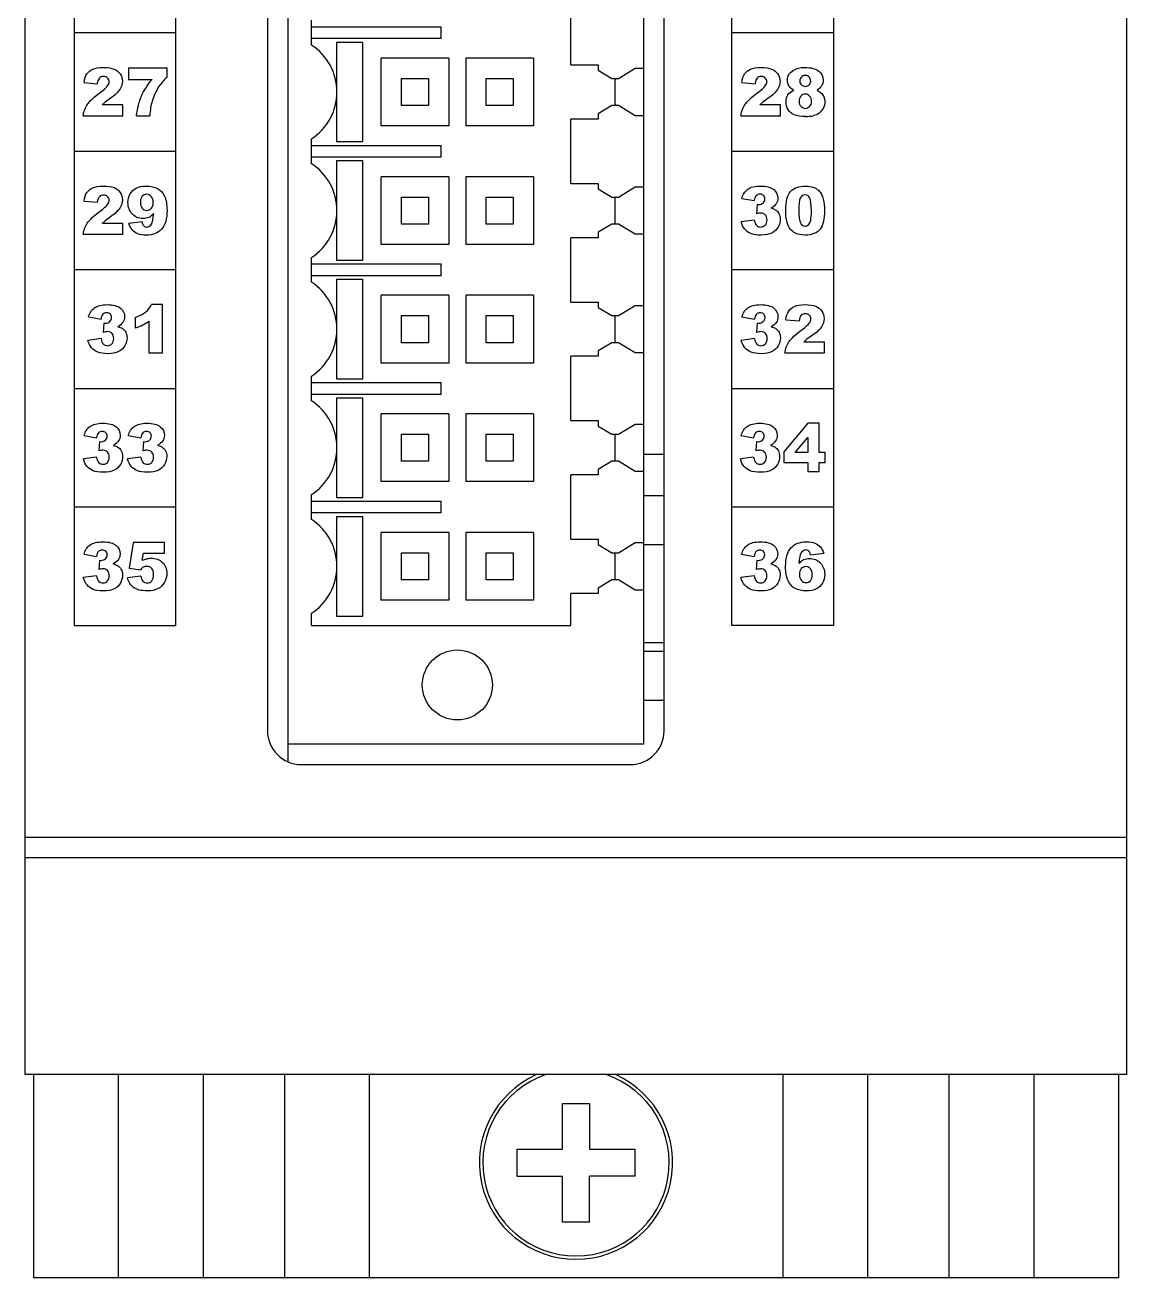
# Model space of a CAD drawing. Header units: millimetres. Extents: x 40 to 426, y -286 to 20.
# Drawn here: x 241.75 to 274.25, y -270 to -233.03 of the extents above; entities that cross this region are included whole.
import ezdxf

# ---------------------------------------------------------------- set-up
doc = ezdxf.new("R2010")
doc.units = ezdxf.units.MM
for name, color, linetype in [('1728620000_DXF_CONTINUOUS_LINE', 7, 'CONTINUOUS'), ('176260PIN_ASDXF_CONTINUOUS_LINE', 7, 'CONTINUOUS'), ('AIOJ784_4_00DXF_CONTINUOUS_LINE', 7, 'CONTINUOUS'), ('AOMJ712I_002DXF_CONTINUOUS_LINE', 7, 'CONTINUOUS'), ('IO_CH_PCB_DXF_CONTINUOUS_LINE', 7, 'CONTINUOUS'), ('MPUJ710_4_01DXF_CONTINUOUS_LINE', 7, 'CONTINUOUS')]:
    doc.layers.add(name, color=color, linetype=linetype)

# ---------------------------------------------------------------- blocks, each defined once
blk = doc.blocks.new('MOD_AOM712i')
at = {"layer": '1728620000_DXF_CONTINUOUS_LINE', "color": 7, "linetype": 'Continuous'}
for p, q in [((7.5, 85.75), (7.5, 15.75)), ((18, 15.75), (18, 85.75)), ((15.85, 35.8), (15.85, 37.7)), ((8.2, 36.383), (8.2, 37.117)), ((8.2, 36.925), (12.025, 36.925)), ((12.025, 36.575), (12.025, 36.925)), ((12.025, 36.575), (8.2, 36.575)), ((8.95, 36.475), (9.702, 36.475)), ((8.95, 35.004), (8.95, 36.475)), ((9.702, 36.475), (9.702, 33.525)), ((12.25, 36), (10.25, 36)), ((10.25, 34), (10.25, 36)), ((12.25, 36), (12.25, 34)), ((14.75, 36), (12.75, 36)), ((12.75, 36), (12.75, 34)), ((14.75, 36), (14.75, 34)), ((15.85, 35.8), (16.65, 35.8)), ((16.65, 35.8), (16.65, 35.642)), ((16.65, 35.642), (17.053, 35.4)), ((17.25, 35.4), (17.75, 35.7)), ((17.75, 35.7), (18, 35.7)), ((10.85, 35.4), (11.65, 35.4)), ((10.85, 34.6), (10.85, 35.4)), ((11.65, 35.4), (11.65, 34.6)), ((13.35, 35.4), (14.15, 35.4)), ((13.35, 34.6), (13.35, 35.4)), ((14.15, 35.4), (14.15, 34.6)), ((17.053, 35.4), (17.25, 35.4)), ((17.15, 35.4), (17.15, 34.6)), ((8.95, 33.525), (8.95, 34.996)), ((11.65, 34.6), (10.85, 34.6)), ((14.15, 34.6), (13.35, 34.6)), ((17.053, 34.6), (16.65, 34.358)), ((17.25, 34.6), (17.053, 34.6)), ((17.75, 34.3), (17.25, 34.6)), ((16.65, 34.2), (15.85, 34.2)), ((15.85, 32.3), (15.85, 34.2)), ((16.65, 34.358), (16.65, 34.2)), ((18, 34.3), (17.75, 34.3)), ((12.25, 34), (10.25, 34)), ((14.75, 34), (12.75, 34)), ((8.2, 32.883), (8.2, 33.617)), ((8.2, 33.425), (12.025, 33.425)), ((9.702, 33.525), (8.95, 33.525)), ((12.025, 33.075), (12.025, 33.425)), ((12.025, 33.075), (8.2, 33.075)), ((8.95, 32.975), (9.702, 32.975)), ((8.95, 31.504), (8.95, 32.975)), ((9.702, 32.975), (9.702, 30.025)), ((12.25, 32.5), (10.25, 32.5)), ((10.25, 30.5), (10.25, 32.5)), ((12.25, 32.5), (12.25, 30.5)), ((14.75, 32.5), (12.75, 32.5)), ((12.75, 32.5), (12.75, 30.5)), ((14.75, 32.5), (14.75, 30.5)), ((15.85, 32.3), (16.65, 32.3)), ((16.65, 32.3), (16.65, 32.142)), ((17.25, 31.9), (17.75, 32.2)), ((17.75, 32.2), (18, 32.2)), ((10.85, 31.9), (11.65, 31.9)), ((10.85, 31.1), (10.85, 31.9)), ((11.65, 31.9), (11.65, 31.1)), ((13.35, 31.9), (14.15, 31.9)), ((13.35, 31.1), (13.35, 31.9)), ((14.15, 31.9), (14.15, 31.1)), ((16.65, 32.142), (17.053, 31.9)), ((17.053, 31.9), (17.25, 31.9)), ((17.15, 31.9), (17.15, 31.1)), ((8.95, 30.025), (8.95, 31.496)), ((11.65, 31.1), (10.85, 31.1)), ((14.15, 31.1), (13.35, 31.1)), ((17.053, 31.1), (16.65, 30.858)), ((17.25, 31.1), (17.053, 31.1)), ((17.75, 30.8), (17.25, 31.1)), ((16.65, 30.7), (15.85, 30.7)), ((15.85, 28.8), (15.85, 30.7)), ((16.65, 30.858), (16.65, 30.7)), ((18, 30.8), (17.75, 30.8)), ((12.25, 30.5), (10.25, 30.5)), ((14.75, 30.5), (12.75, 30.5)), ((8.2, 29.383), (8.2, 30.117)), ((9.702, 30.025), (8.95, 30.025)), ((8.2, 29.925), (12.025, 29.925)), ((12.025, 29.575), (12.025, 29.925)), ((12.025, 29.575), (8.2, 29.575)), ((8.95, 29.475), (9.702, 29.475)), ((8.95, 28.004), (8.95, 29.475)), ((9.702, 29.475), (9.702, 26.525)), ((12.25, 29), (10.25, 29)), ((10.25, 27), (10.25, 29)), ((12.25, 29), (12.25, 27)), ((14.75, 29), (12.75, 29)), ((12.75, 29), (12.75, 27)), ((14.75, 29), (14.75, 27)), ((15.85, 28.8), (16.65, 28.8)), ((16.65, 28.8), (16.65, 28.642)), ((16.65, 28.642), (17.053, 28.4)), ((17.25, 28.4), (17.75, 28.7)), ((17.75, 28.7), (18, 28.7)), ((10.85, 28.4), (11.65, 28.4)), ((10.85, 27.6), (10.85, 28.4)), ((11.65, 28.4), (11.65, 27.6)), ((13.35, 28.4), (14.15, 28.4)), ((13.35, 27.6), (13.35, 28.4)), ((14.15, 28.4), (14.15, 27.6)), ((17.053, 28.4), (17.25, 28.4)), ((17.15, 28.4), (17.15, 27.6)), ((8.95, 26.525), (8.95, 27.996)), ((11.65, 27.6), (10.85, 27.6)), ((14.15, 27.6), (13.35, 27.6)), ((17.053, 27.6), (16.65, 27.358)), ((17.25, 27.6), (17.053, 27.6)), ((17.75, 27.3), (17.25, 27.6)), ((12.25, 27), (10.25, 27)), ((14.75, 27), (12.75, 27)), ((16.65, 27.2), (15.85, 27.2)), ((15.85, 25.3), (15.85, 27.2)), ((16.65, 27.358), (16.65, 27.2)), ((18, 27.3), (17.75, 27.3)), ((8.2, 25.883), (8.2, 26.617)), ((8.2, 26.425), (12.025, 26.425)), ((9.702, 26.525), (8.95, 26.525)), ((12.025, 26.075), (12.025, 26.425)), ((12.025, 26.075), (8.2, 26.075)), ((8.95, 25.975), (9.702, 25.975)), ((8.95, 24.504), (8.95, 25.975)), ((9.702, 25.975), (9.702, 23.025)), ((12.25, 25.5), (10.25, 25.5)), ((10.25, 23.5), (10.25, 25.5)), ((12.25, 25.5), (12.25, 23.5)), ((14.75, 25.5), (12.75, 25.5)), ((12.75, 25.5), (12.75, 23.5)), ((14.75, 25.5), (14.75, 23.5)), ((15.85, 25.3), (16.65, 25.3)), ((16.65, 25.3), (16.65, 25.142)), ((17.25, 24.9), (17.75, 25.2)), ((17.75, 25.2), (18, 25.2)), ((10.85, 24.9), (11.65, 24.9)), ((10.85, 24.1), (10.85, 24.9)), ((11.65, 24.9), (11.65, 24.1)), ((13.35, 24.9), (14.15, 24.9)), ((13.35, 24.1), (13.35, 24.9)), ((14.15, 24.9), (14.15, 24.1)), ((16.65, 25.142), (17.053, 24.9)), ((17.053, 24.9), (17.25, 24.9)), ((17.15, 24.9), (17.15, 24.1)), ((8.95, 23.025), (8.95, 24.496)), ((11.65, 24.1), (10.85, 24.1)), ((14.15, 24.1), (13.35, 24.1)), ((17.053, 24.1), (16.65, 23.858)), ((17.25, 24.1), (17.053, 24.1)), ((17.75, 23.8), (17.25, 24.1)), ((16.65, 23.7), (15.85, 23.7)), ((15.85, 21.8), (15.85, 23.7)), ((16.65, 23.858), (16.65, 23.7)), ((18, 23.8), (17.75, 23.8)), ((12.25, 23.5), (10.25, 23.5)), ((14.75, 23.5), (12.75, 23.5)), ((8.2, 22.383), (8.2, 23.117)), ((8.2, 22.925), (12.025, 22.925)), ((9.702, 23.025), (8.95, 23.025)), ((12.025, 22.575), (12.025, 22.925)), ((12.025, 22.575), (8.2, 22.575)), ((8.95, 22.475), (9.702, 22.475)), ((8.95, 21.004), (8.95, 22.475)), ((9.702, 22.475), (9.702, 19.525)), ((12.25, 22), (10.25, 22)), ((10.25, 20), (10.25, 22)), ((12.25, 22), (12.25, 20)), ((14.75, 22), (12.75, 22)), ((12.75, 22), (12.75, 20)), ((14.75, 22), (14.75, 20)), ((15.85, 21.8), (16.65, 21.8)), ((16.65, 21.8), (16.65, 21.642)), ((16.65, 21.642), (17.053, 21.4)), ((17.25, 21.4), (17.75, 21.7)), ((17.75, 21.7), (18, 21.7)), ((10.85, 21.4), (11.65, 21.4)), ((10.85, 20.6), (10.85, 21.4)), ((11.65, 21.4), (11.65, 20.6)), ((13.35, 21.4), (14.15, 21.4)), ((13.35, 20.6), (13.35, 21.4)), ((14.15, 21.4), (14.15, 20.6)), ((17.053, 21.4), (17.25, 21.4)), ((17.15, 21.4), (17.15, 20.6)), ((8.95, 19.525), (8.95, 20.996)), ((11.65, 20.6), (10.85, 20.6)), ((14.15, 20.6), (13.35, 20.6)), ((17.053, 20.6), (16.65, 20.358)), ((16.65, 20.358), (16.65, 20.2)), ((17.25, 20.6), (17.053, 20.6)), ((17.75, 20.3), (17.25, 20.6)), ((12.25, 20), (10.25, 20)), ((14.75, 20), (12.75, 20)), ((16.65, 20.2), (15.85, 20.2)), ((15.85, 19.25), (15.85, 20.2)), ((18, 20.3), (17.75, 20.3)), ((8.2, 19.25), (8.2, 19.617)), ((8.2, 19.25), (15.85, 19.25)), ((9.702, 19.525), (8.95, 19.525)), ((18, 15.75), (7.5, 15.75))]:
    blk.add_line(p, q, dxfattribs=at)
blk.add_circle((12.5, 17.5), 1.033, dxfattribs=at)
for centre in [(7.3, 35), (7.3, 31.5), (7.3, 28), (7.3, 24.5), (7.3, 21)]:
    blk.add_arc(centre, 1.65, 303.0557, 56.9443, dxfattribs=at)
at = {"layer": '176260PIN_ASDXF_CONTINUOUS_LINE', "color": 7, "linetype": 'Continuous'}
blk.add_line((18.6, 24.3), (18, 24.3), dxfattribs=at)
blk.add_line((18.6, 24.3), (18, 24.3), dxfattribs=at)
at = {"layer": 'AIOJ784_4_00DXF_CONTINUOUS_LINE', "color": 7, "linetype": 'Continuous'}
for p, q in [((18, 23.087), (18.6, 23.087)), ((18, 21.643), (18.6, 21.643)), ((18, 18.757), (18.6, 18.757)), ((18.6, 18.487), (18, 18.487)), ((18.6, 17.043), (18, 17.043)), ((0, 6), (0, 0)), ((2.5, 6), (2.5, 0)), ((5, 6), (5, 0)), ((7.4, 6), (7.4, 0)), ((9.9, 6), (9.9, 0)), ((22.1, 6), (22.1, 0)), ((24.6, 6), (24.6, 0)), ((27, 6), (27, 0)), ((29.5, 6), (29.5, 0)), ((32, 6), (32, 0)), ((32, 0), (0, 0))]:
    blk.add_line(p, q, dxfattribs=at)
blk.add_arc((16, 3.4), 2.85, 114.1365, 65.8635, dxfattribs=at)
at = {"layer": 'AOMJ712I_002DXF_CONTINUOUS_LINE', "color": 7, "linetype": 'Continuous'}
for p, q in [((-0.25, 6), (-0.25, 91.9)), ((32.25, 6), (32.25, 91.9)), ((6.9, 85.35), (6.9, 16.15)), ((18.6, 16.15), (18.6, 85.35)), ((7.9, 15.15), (17.6, 15.15)), ((32.25, 13), (-0.25, 13)), ((32.25, 12.4), (-0.25, 12.4)), ((32.25, 6), (-0.25, 6))]:
    blk.add_line(p, q, dxfattribs=at)
at = {"layer": 'AOMJ712I_002DXF_CONTINUOUS_LINE', "color": 4, "linetype": 'Continuous'}
for p, q in [((1.2, 82.25), (1.2, 19.25)), ((4.2, 19.25), (4.2, 82.25)), ((20.6, 19.25), (20.6, 82.25)), ((23.6, 82.25), (23.6, 19.25)), ((4.2, 36.75), (1.2, 36.75)), ((23.6, 36.75), (20.6, 36.75)), ((3.938, 35.7), (2.802, 35.7)), ((2.802, 35.7), (2.802, 35.371)), ((3.938, 35.437), (3.938, 35.7)), ((1.491, 35.277), (1.881, 35.245)), ((2.802, 35.371), (3.494, 35.371)), ((20.89, 35.277), (21.28, 35.245)), ((2.272, 34.816), (2.115, 34.702)), ((21.671, 34.816), (21.514, 34.702)), ((2.115, 34.702), (2.022, 34.617)), ((2.629, 34.617), (2.022, 34.617)), ((2.629, 34.3), (2.629, 34.617)), ((21.514, 34.702), (21.421, 34.617)), ((22.028, 34.617), (21.421, 34.617)), ((22.028, 34.3), (22.028, 34.617)), ((1.462, 34.3), (2.629, 34.3)), ((3.038, 34.3), (3.426, 34.3)), ((20.861, 34.3), (22.028, 34.3)), ((1.2, 33.25), (4.2, 33.25)), ((20.6, 33.25), (23.6, 33.25)), ((20.891, 31.861), (21.259, 31.795)), ((1.491, 31.777), (1.881, 31.745)), ((21.343, 31.682), (21.323, 31.405)), ((21.343, 31.682), (21.393, 31.678)), ((2.115, 31.202), (2.022, 31.117)), ((2.63, 31.117), (2.022, 31.117)), ((2.272, 31.316), (2.115, 31.202)), ((2.63, 30.8), (2.63, 31.117)), ((3.2, 31.163), (2.813, 31.114)), ((21.259, 31.221), (20.87, 31.17)), ((1.463, 30.8), (2.63, 30.8)), ((4.2, 29.75), (1.2, 29.75)), ((23.6, 29.75), (20.6, 29.75)), ((3.799, 28.724), (3.477, 28.724)), ((3.799, 27.3), (3.799, 28.724)), ((1.622, 28.361), (1.99, 28.295)), ((2.074, 28.182), (2.054, 27.905)), ((2.074, 28.182), (2.125, 28.178)), ((2.997, 28.349), (2.997, 28.03)), ((3.405, 28.233), (3.405, 27.3)), ((20.894, 28.361), (21.262, 28.295)), ((21.346, 28.182), (21.326, 27.905)), ((21.346, 28.182), (21.396, 28.178)), ((22.189, 28.277), (22.578, 28.245)), ((22.97, 27.816), (22.813, 27.702)), ((1.99, 27.721), (1.601, 27.67)), ((21.262, 27.721), (20.873, 27.67)), ((22.813, 27.702), (22.72, 27.617)), ((23.327, 27.617), (22.72, 27.617)), ((23.327, 27.3), (23.327, 27.617)), ((3.405, 27.3), (3.799, 27.3)), ((22.16, 27.3), (23.327, 27.3)), ((1.2, 26.25), (4.2, 26.25)), ((20.6, 26.25), (23.6, 26.25)), ((22.835, 25.224), (22.126, 24.382)), ((23.174, 25.224), (22.835, 25.224)), ((23.174, 24.363), (23.174, 25.224)), ((1.491, 24.861), (1.858, 24.795)), ((2.795, 24.861), (3.163, 24.795)), ((20.871, 24.861), (21.239, 24.795)), ((22.46, 24.363), (22.835, 24.804)), ((22.835, 24.804), (22.835, 24.363)), ((1.942, 24.682), (1.922, 24.405)), ((1.942, 24.682), (1.993, 24.678)), ((3.247, 24.682), (3.227, 24.405)), ((3.247, 24.682), (3.297, 24.678)), ((21.323, 24.682), (21.303, 24.405)), ((21.323, 24.682), (21.374, 24.678)), ((1.858, 24.221), (1.47, 24.17)), ((3.163, 24.221), (2.774, 24.17)), ((21.239, 24.221), (20.85, 24.17)), ((22.126, 24.382), (22.126, 24.062)), ((22.126, 24.062), (22.835, 24.062)), ((22.835, 24.363), (22.46, 24.363)), ((22.835, 24.062), (22.835, 23.8)), ((23.35, 24.363), (23.174, 24.363)), ((23.174, 24.062), (23.35, 24.062)), ((23.174, 23.8), (23.174, 24.062)), ((23.35, 24.062), (23.35, 24.363)), ((22.835, 23.8), (23.174, 23.8)), ((4.2, 22.75), (1.2, 22.75)), ((23.6, 22.75), (20.6, 22.75)), ((2.942, 21.7), (2.818, 20.947)), ((3.865, 21.7), (2.942, 21.7)), ((3.865, 21.39), (3.865, 21.7)), ((1.489, 21.361), (1.857, 21.295)), ((1.941, 21.182), (1.921, 20.905)), ((1.941, 21.182), (1.991, 21.178)), ((3.206, 21.18), (3.24, 21.39)), ((3.24, 21.39), (3.865, 21.39)), ((20.885, 21.361), (21.253, 21.295)), ((21.337, 21.182), (21.317, 20.905)), ((21.337, 21.182), (21.388, 21.178)), ((22.919, 21.337), (23.306, 21.385)), ((1.857, 20.721), (1.468, 20.67)), ((2.818, 20.947), (3.15, 20.9)), ((21.253, 20.721), (20.864, 20.67)), ((3.161, 20.706), (2.768, 20.663)), ((1.2, 19.25), (4.2, 19.25)), ((23.6, 19.25), (20.6, 19.25))]:
    blk.add_line(p, q, dxfattribs=at)
blk.add_arc((22.774, 35.347), 1.071, 270.0061, 282.0044, dxfattribs=at)
at = {"layer": 'AOMJ712I_002DXF_CONTINUOUS_LINE', "color": 7, "linetype": 'Continuous'}
for centre, start, end in [((7.9, 16.15), 180, 270), ((17.6, 16.15), 270, 0)]:
    blk.add_arc(centre, 1, start, end, dxfattribs=at)
at = {"layer": 'AOMJ712I_002DXF_CONTINUOUS_LINE', "color": 4, "linetype": 'Continuous'}
for points in [[(1.491, 35.277), (1.506, 35.386), (1.534, 35.472), (1.575, 35.533)], [(1.575, 35.533), (1.615, 35.594), (1.672, 35.642), (1.747, 35.674)], [(1.747, 35.674), (1.821, 35.707), (1.924, 35.724), (2.055, 35.724)], [(2.055, 35.724), (2.192, 35.724), (2.298, 35.708), (2.374, 35.677)], [(2.374, 35.677), (2.451, 35.646), (2.51, 35.598), (2.554, 35.533)], [(2.554, 35.533), (2.598, 35.468), (2.62, 35.396), (2.62, 35.316)], [(20.89, 35.277), (20.905, 35.386), (20.933, 35.472), (20.974, 35.533)], [(20.974, 35.533), (21.014, 35.594), (21.071, 35.642), (21.146, 35.674)], [(21.146, 35.674), (21.22, 35.707), (21.323, 35.724), (21.454, 35.724)], [(21.454, 35.724), (21.591, 35.724), (21.697, 35.708), (21.773, 35.677)], [(21.773, 35.677), (21.85, 35.646), (21.909, 35.598), (21.953, 35.533)], [(21.953, 35.533), (21.997, 35.468), (22.019, 35.396), (22.019, 35.316)], [(22.238, 35.35), (22.238, 35.467), (22.292, 35.563), (22.403, 35.638)], [(22.403, 35.638), (22.489, 35.695), (22.602, 35.724), (22.744, 35.724)], [(22.744, 35.724), (22.931, 35.724), (23.068, 35.688), (23.158, 35.617)], [(23.158, 35.617), (23.248, 35.545), (23.293, 35.456), (23.293, 35.348)], [(1.944, 35.41), (1.912, 35.379), (1.891, 35.324), (1.881, 35.245)], [(2.066, 35.457), (2.016, 35.457), (1.975, 35.441), (1.944, 35.41)], [(1.966, 34.985), (2.079, 35.069), (2.152, 35.134), (2.184, 35.178)], [(2.184, 35.412), (2.153, 35.442), (2.114, 35.457), (2.066, 35.457)], [(2.232, 35.303), (2.232, 35.345), (2.216, 35.381), (2.184, 35.412)], [(2.184, 35.178), (2.216, 35.222), (2.232, 35.263), (2.232, 35.303)], [(2.62, 35.316), (2.62, 35.23), (2.594, 35.149), (2.545, 35.071)], [(3.182, 34.875), (3.247, 35.03), (3.351, 35.195), (3.494, 35.371)], [(3.69, 35.148), (3.61, 35.022), (3.546, 34.882), (3.499, 34.727)], [(3.938, 35.437), (3.838, 35.348), (3.756, 35.251), (3.69, 35.148)], [(21.343, 35.41), (21.311, 35.379), (21.29, 35.324), (21.28, 35.245)], [(21.465, 35.457), (21.415, 35.457), (21.374, 35.441), (21.343, 35.41)], [(21.365, 34.985), (21.478, 35.069), (21.551, 35.134), (21.583, 35.178)], [(21.583, 35.412), (21.552, 35.442), (21.513, 35.457), (21.465, 35.457)], [(21.631, 35.303), (21.631, 35.345), (21.615, 35.381), (21.583, 35.412)], [(21.583, 35.178), (21.615, 35.222), (21.631, 35.263), (21.631, 35.303)], [(22.019, 35.316), (22.019, 35.23), (21.993, 35.149), (21.944, 35.071)], [(22.295, 35.161), (22.257, 35.216), (22.238, 35.279), (22.238, 35.35)], [(22.429, 35.053), (22.367, 35.085), (22.323, 35.121), (22.295, 35.161)], [(22.647, 35.442), (22.618, 35.413), (22.603, 35.374), (22.603, 35.328)], [(22.603, 35.328), (22.603, 35.279), (22.618, 35.24), (22.648, 35.21)], [(22.763, 35.487), (22.715, 35.487), (22.677, 35.472), (22.647, 35.442)], [(22.648, 35.21), (22.679, 35.18), (22.719, 35.166), (22.769, 35.166)], [(22.877, 35.441), (22.847, 35.472), (22.809, 35.487), (22.763, 35.487)], [(22.769, 35.166), (22.813, 35.166), (22.851, 35.18), (22.88, 35.21)], [(22.922, 35.324), (22.922, 35.371), (22.907, 35.411), (22.877, 35.441)], [(22.88, 35.21), (22.908, 35.239), (22.922, 35.277), (22.922, 35.324)], [(23.239, 35.171), (23.213, 35.13), (23.171, 35.091), (23.113, 35.053)], [(23.293, 35.348), (23.293, 35.285), (23.275, 35.225), (23.239, 35.171)], [(1.584, 34.625), (1.651, 34.726), (1.778, 34.846), (1.966, 34.985)], [(2.545, 35.071), (2.495, 34.993), (2.404, 34.908), (2.272, 34.816)], [(3.038, 34.3), (3.069, 34.528), (3.116, 34.72), (3.182, 34.875)], [(20.983, 34.625), (21.05, 34.726), (21.177, 34.846), (21.365, 34.985)], [(21.944, 35.071), (21.894, 34.993), (21.803, 34.908), (21.671, 34.816)], [(22.195, 34.712), (22.195, 34.794), (22.214, 34.862), (22.252, 34.92)], [(22.252, 34.92), (22.29, 34.977), (22.348, 35.021), (22.429, 35.053)], [(22.636, 34.88), (22.599, 34.841), (22.582, 34.79), (22.582, 34.725)], [(22.763, 34.937), (22.714, 34.937), (22.672, 34.918), (22.636, 34.88)], [(22.891, 34.878), (22.854, 34.917), (22.811, 34.937), (22.763, 34.937)], [(22.948, 34.726), (22.948, 34.787), (22.929, 34.838), (22.891, 34.878)], [(23.113, 35.053), (23.189, 35.016), (23.245, 34.968), (23.282, 34.908)], [(23.282, 34.908), (23.32, 34.848), (23.339, 34.782), (23.339, 34.71)], [(1.462, 34.3), (1.476, 34.415), (1.516, 34.523), (1.584, 34.625)], [(3.499, 34.727), (3.463, 34.607), (3.438, 34.464), (3.426, 34.3)], [(20.861, 34.3), (20.875, 34.415), (20.915, 34.523), (20.983, 34.625)], [(22.255, 34.483), (22.215, 34.551), (22.195, 34.628), (22.195, 34.712)], [(22.434, 34.329), (22.356, 34.363), (22.296, 34.415), (22.255, 34.483)], [(22.582, 34.725), (22.582, 34.663), (22.6, 34.612), (22.638, 34.573)], [(22.638, 34.573), (22.676, 34.534), (22.719, 34.515), (22.768, 34.515)], [(22.768, 34.515), (22.813, 34.515), (22.855, 34.534), (22.892, 34.574)], [(22.892, 34.574), (22.929, 34.614), (22.948, 34.665), (22.948, 34.726)], [(23.29, 34.513), (23.257, 34.452), (23.218, 34.405), (23.172, 34.372)], [(23.339, 34.71), (23.339, 34.639), (23.322, 34.574), (23.29, 34.513)], [(22.774, 34.276), (22.625, 34.276), (22.513, 34.294), (22.434, 34.329)], [(23.172, 34.372), (23.125, 34.339), (23.066, 34.314), (22.997, 34.3)], [(1.575, 32.033), (1.616, 32.094), (1.673, 32.142), (1.747, 32.174)], [(1.747, 32.174), (1.822, 32.207), (1.924, 32.224), (2.056, 32.224)], [(2.056, 32.224), (2.192, 32.224), (2.298, 32.208), (2.375, 32.177)], [(2.375, 32.177), (2.451, 32.146), (2.51, 32.098), (2.554, 32.033)], [(3.031, 32.165), (3.107, 32.204), (3.205, 32.224), (3.321, 32.224)], [(3.321, 32.224), (3.461, 32.224), (3.573, 32.199), (3.658, 32.151)], [(21.067, 32.13), (21.154, 32.192), (21.277, 32.224), (21.436, 32.224)], [(21.436, 32.224), (21.619, 32.224), (21.75, 32.189), (21.832, 32.121)], [(22.329, 32.064), (22.425, 32.17), (22.571, 32.224), (22.768, 32.224)], [(22.768, 32.224), (22.861, 32.224), (22.938, 32.211), (23, 32.188)], [(23, 32.188), (23.06, 32.166), (23.109, 32.135), (23.148, 32.098)], [(1.491, 31.777), (1.507, 31.886), (1.534, 31.972), (1.575, 32.033)], [(1.944, 31.91), (1.913, 31.879), (1.892, 31.824), (1.881, 31.745)], [(2.066, 31.957), (2.017, 31.957), (1.976, 31.941), (1.944, 31.91)], [(2.185, 31.912), (2.153, 31.942), (2.114, 31.957), (2.066, 31.957)], [(2.184, 31.678), (2.216, 31.722), (2.233, 31.763), (2.233, 31.803)], [(2.233, 31.803), (2.233, 31.845), (2.216, 31.881), (2.185, 31.912)], [(2.62, 31.816), (2.62, 31.73), (2.594, 31.649), (2.545, 31.571)], [(2.554, 32.033), (2.598, 31.968), (2.62, 31.896), (2.62, 31.816)], [(2.784, 31.738), (2.784, 31.83), (2.806, 31.915), (2.849, 31.992)], [(2.849, 31.992), (2.893, 32.068), (2.954, 32.126), (3.031, 32.165)], [(3.204, 31.923), (3.169, 31.884), (3.153, 31.826), (3.153, 31.748)], [(3.333, 31.981), (3.281, 31.981), (3.238, 31.961), (3.204, 31.923)], [(3.472, 31.916), (3.434, 31.959), (3.387, 31.981), (3.333, 31.981)], [(3.529, 31.739), (3.529, 31.814), (3.51, 31.873), (3.472, 31.916)], [(3.658, 32.151), (3.742, 32.104), (3.81, 32.027), (3.861, 31.922)], [(3.861, 31.922), (3.911, 31.817), (3.937, 31.68), (3.937, 31.508)], [(20.891, 31.861), (20.922, 31.977), (20.98, 32.067), (21.067, 32.13)], [(21.317, 31.94), (21.288, 31.913), (21.268, 31.864), (21.259, 31.795)], [(21.429, 31.982), (21.383, 31.982), (21.346, 31.968), (21.317, 31.94)], [(21.533, 31.944), (21.508, 31.969), (21.473, 31.982), (21.429, 31.982)], [(21.52, 31.726), (21.555, 31.759), (21.572, 31.797), (21.572, 31.842)], [(21.572, 31.842), (21.572, 31.884), (21.559, 31.918), (21.533, 31.944)], [(21.832, 32.121), (21.914, 32.053), (21.955, 31.968), (21.955, 31.865)], [(21.955, 31.865), (21.955, 31.804), (21.938, 31.749), (21.905, 31.701)], [(22.186, 31.506), (22.186, 31.771), (22.234, 31.957), (22.329, 32.064)], [(22.615, 31.867), (22.586, 31.802), (22.572, 31.68), (22.572, 31.505)], [(22.754, 31.965), (22.689, 31.965), (22.643, 31.932), (22.615, 31.867)], [(22.895, 31.869), (22.864, 31.933), (22.817, 31.965), (22.754, 31.965)], [(22.943, 31.494), (22.943, 31.68), (22.927, 31.805), (22.895, 31.869)], [(23.148, 32.098), (23.186, 32.061), (23.215, 32.021), (23.237, 31.98)], [(23.237, 31.98), (23.259, 31.939), (23.277, 31.892), (23.291, 31.837)], [(23.291, 31.837), (23.317, 31.732), (23.33, 31.623), (23.33, 31.511)], [(1.584, 31.125), (1.652, 31.226), (1.779, 31.346), (1.966, 31.485)], [(1.966, 31.485), (2.08, 31.569), (2.152, 31.634), (2.184, 31.678)], [(2.545, 31.571), (2.495, 31.493), (2.404, 31.408), (2.272, 31.316)], [(2.912, 31.399), (2.827, 31.489), (2.784, 31.601), (2.784, 31.738)], [(3.153, 31.748), (3.153, 31.67), (3.17, 31.61), (3.205, 31.569)], [(3.205, 31.569), (3.241, 31.527), (3.285, 31.507), (3.338, 31.507)], [(3.338, 31.507), (3.393, 31.507), (3.439, 31.527), (3.475, 31.567)], [(3.475, 31.567), (3.511, 31.607), (3.529, 31.664), (3.529, 31.739)], [(3.937, 31.508), (3.937, 31.255), (3.884, 31.069), (3.777, 30.952)], [(21.393, 31.678), (21.444, 31.678), (21.486, 31.694), (21.52, 31.726)], [(21.905, 31.701), (21.872, 31.651), (21.822, 31.608), (21.755, 31.572)], [(21.755, 31.572), (21.809, 31.558), (21.851, 31.542), (21.879, 31.525)], [(21.879, 31.525), (21.925, 31.496), (21.962, 31.458), (21.987, 31.411)], [(22.214, 31.209), (22.195, 31.298), (22.186, 31.397), (22.186, 31.506)], [(22.572, 31.505), (22.572, 31.326), (22.587, 31.204), (22.619, 31.139)], [(22.922, 31.214), (22.936, 31.274), (22.943, 31.367), (22.943, 31.494)], [(23.33, 31.511), (23.33, 31.256), (23.287, 31.07), (23.201, 30.953)], [(1.463, 30.8), (1.476, 30.915), (1.516, 31.023), (1.584, 31.125)], [(2.911, 30.928), (2.869, 30.978), (2.836, 31.04), (2.813, 31.114)], [(3.23, 31.266), (3.104, 31.266), (2.998, 31.31), (2.912, 31.399)], [(3.2, 31.163), (3.209, 31.108), (3.227, 31.07), (3.251, 31.048)], [(3.401, 31.299), (3.351, 31.277), (3.294, 31.266), (3.23, 31.266)], [(3.34, 31.015), (3.402, 31.015), (3.451, 31.046), (3.486, 31.11)], [(3.544, 31.405), (3.497, 31.357), (3.449, 31.321), (3.401, 31.299)], [(3.486, 31.11), (3.511, 31.155), (3.53, 31.254), (3.544, 31.405)], [(20.979, 30.952), (20.931, 31.009), (20.895, 31.082), (20.87, 31.17)], [(21.259, 31.221), (21.274, 31.143), (21.297, 31.088), (21.329, 31.058)], [(21.449, 31.427), (21.418, 31.427), (21.376, 31.42), (21.323, 31.405)], [(21.584, 31.374), (21.551, 31.409), (21.506, 31.427), (21.449, 31.427)], [(21.453, 31.013), (21.504, 31.013), (21.548, 31.032), (21.582, 31.07)], [(21.582, 31.07), (21.617, 31.108), (21.635, 31.159), (21.635, 31.223)], [(21.635, 31.223), (21.635, 31.288), (21.618, 31.338), (21.584, 31.374)], [(22.026, 31.244), (22.026, 31.162), (22.005, 31.084), (21.962, 31.009)], [(21.987, 31.411), (22.013, 31.364), (22.026, 31.309), (22.026, 31.244)], [(22.292, 30.997), (22.259, 31.049), (22.233, 31.119), (22.214, 31.209)], [(22.619, 31.139), (22.65, 31.074), (22.696, 31.042), (22.756, 31.042)], [(22.756, 31.042), (22.795, 31.042), (22.83, 31.055), (22.858, 31.083)], [(22.858, 31.083), (22.887, 31.11), (22.909, 31.154), (22.922, 31.214)], [(3.072, 30.815), (3.007, 30.84), (2.954, 30.878), (2.911, 30.928)], [(3.336, 30.776), (3.224, 30.776), (3.136, 30.789), (3.072, 30.815)], [(3.251, 31.048), (3.275, 31.025), (3.305, 31.015), (3.34, 31.015)], [(3.777, 30.952), (3.671, 30.834), (3.524, 30.776), (3.336, 30.776)], [(21.16, 30.821), (21.087, 30.851), (21.027, 30.895), (20.979, 30.952)], [(21.462, 30.776), (21.334, 30.776), (21.234, 30.791), (21.16, 30.821)], [(21.329, 31.058), (21.362, 31.027), (21.403, 31.013), (21.453, 31.013)], [(21.778, 30.837), (21.698, 30.797), (21.592, 30.776), (21.462, 30.776)], [(21.962, 31.009), (21.92, 30.935), (21.858, 30.876), (21.778, 30.837)], [(22.471, 30.832), (22.399, 30.87), (22.339, 30.925), (22.292, 30.997)], [(22.757, 30.776), (22.639, 30.776), (22.544, 30.795), (22.471, 30.832)], [(23.201, 30.953), (23.115, 30.834), (22.967, 30.776), (22.757, 30.776)], [(1.622, 28.361), (1.653, 28.477), (1.711, 28.567), (1.798, 28.63)], [(1.798, 28.63), (1.885, 28.692), (2.008, 28.724), (2.168, 28.724)], [(2.16, 28.482), (2.114, 28.482), (2.077, 28.468), (2.048, 28.44)], [(2.265, 28.444), (2.239, 28.469), (2.204, 28.482), (2.16, 28.482)], [(2.168, 28.724), (2.35, 28.724), (2.482, 28.689), (2.563, 28.621)], [(2.563, 28.621), (2.645, 28.553), (2.686, 28.468), (2.686, 28.365)], [(2.997, 28.349), (3.128, 28.391), (3.231, 28.442), (3.305, 28.502)], [(3.305, 28.502), (3.378, 28.562), (3.435, 28.636), (3.477, 28.724)], [(20.894, 28.361), (20.924, 28.477), (20.983, 28.567), (21.07, 28.63)], [(21.07, 28.63), (21.156, 28.692), (21.28, 28.724), (21.439, 28.724)], [(21.432, 28.482), (21.386, 28.482), (21.348, 28.468), (21.32, 28.44)], [(21.536, 28.444), (21.511, 28.469), (21.475, 28.482), (21.432, 28.482)], [(21.439, 28.724), (21.622, 28.724), (21.753, 28.689), (21.835, 28.621)], [(21.835, 28.621), (21.917, 28.553), (21.958, 28.468), (21.958, 28.365)], [(22.189, 28.277), (22.204, 28.386), (22.232, 28.472), (22.273, 28.533)], [(22.273, 28.533), (22.313, 28.594), (22.37, 28.642), (22.445, 28.674)], [(22.445, 28.674), (22.519, 28.707), (22.621, 28.724), (22.753, 28.724)], [(22.753, 28.724), (22.89, 28.724), (22.996, 28.708), (23.072, 28.677)], [(23.072, 28.677), (23.149, 28.646), (23.208, 28.598), (23.252, 28.533)], [(23.252, 28.533), (23.296, 28.468), (23.318, 28.396), (23.318, 28.316)], [(2.048, 28.44), (2.02, 28.413), (2, 28.364), (1.99, 28.295)], [(2.125, 28.178), (2.175, 28.178), (2.217, 28.194), (2.252, 28.226)], [(2.252, 28.226), (2.286, 28.259), (2.303, 28.297), (2.303, 28.342)], [(2.303, 28.342), (2.303, 28.384), (2.29, 28.418), (2.265, 28.444)], [(2.636, 28.201), (2.603, 28.151), (2.553, 28.108), (2.487, 28.072)], [(2.686, 28.365), (2.686, 28.304), (2.669, 28.249), (2.636, 28.201)], [(3.22, 28.115), (3.161, 28.085), (3.086, 28.056), (2.997, 28.03)], [(3.405, 28.233), (3.341, 28.184), (3.279, 28.145), (3.22, 28.115)], [(21.32, 28.44), (21.291, 28.413), (21.271, 28.364), (21.262, 28.295)], [(21.396, 28.178), (21.447, 28.178), (21.489, 28.194), (21.523, 28.226)], [(21.523, 28.226), (21.558, 28.259), (21.575, 28.297), (21.575, 28.342)], [(21.575, 28.342), (21.575, 28.384), (21.561, 28.418), (21.536, 28.444)], [(21.908, 28.201), (21.875, 28.151), (21.825, 28.108), (21.758, 28.072)], [(21.958, 28.365), (21.958, 28.304), (21.941, 28.249), (21.908, 28.201)], [(22.642, 28.41), (22.61, 28.379), (22.589, 28.324), (22.578, 28.245)], [(22.764, 28.457), (22.714, 28.457), (22.673, 28.441), (22.642, 28.41)], [(22.663, 27.985), (22.777, 28.069), (22.85, 28.134), (22.882, 28.178)], [(22.882, 28.412), (22.851, 28.442), (22.811, 28.457), (22.764, 28.457)], [(22.93, 28.303), (22.93, 28.345), (22.914, 28.381), (22.882, 28.412)], [(22.882, 28.178), (22.914, 28.222), (22.93, 28.263), (22.93, 28.303)], [(23.318, 28.316), (23.318, 28.23), (23.292, 28.149), (23.242, 28.071)], [(2.18, 27.927), (2.149, 27.927), (2.107, 27.92), (2.054, 27.905)], [(2.315, 27.874), (2.282, 27.909), (2.237, 27.927), (2.18, 27.927)], [(2.366, 27.723), (2.366, 27.788), (2.349, 27.838), (2.315, 27.874)], [(2.487, 28.072), (2.54, 28.058), (2.582, 28.042), (2.611, 28.025)], [(2.611, 28.025), (2.657, 27.996), (2.693, 27.958), (2.719, 27.911)], [(2.758, 27.744), (2.758, 27.662), (2.736, 27.584), (2.693, 27.509)], [(2.719, 27.911), (2.744, 27.864), (2.758, 27.809), (2.758, 27.744)], [(21.452, 27.927), (21.421, 27.927), (21.379, 27.92), (21.326, 27.905)], [(21.587, 27.874), (21.554, 27.909), (21.509, 27.927), (21.452, 27.927)], [(21.638, 27.723), (21.638, 27.788), (21.621, 27.838), (21.587, 27.874)], [(21.758, 28.072), (21.812, 28.058), (21.854, 28.042), (21.882, 28.025)], [(21.882, 28.025), (21.928, 27.996), (21.964, 27.958), (21.99, 27.911)], [(22.029, 27.744), (22.029, 27.662), (22.007, 27.584), (21.965, 27.509)], [(21.99, 27.911), (22.016, 27.864), (22.029, 27.809), (22.029, 27.744)], [(22.281, 27.625), (22.349, 27.726), (22.476, 27.846), (22.663, 27.985)], [(23.242, 28.071), (23.192, 27.993), (23.102, 27.908), (22.97, 27.816)], [(1.71, 27.452), (1.662, 27.509), (1.626, 27.582), (1.601, 27.67)], [(1.892, 27.321), (1.818, 27.351), (1.758, 27.395), (1.71, 27.452)], [(1.99, 27.721), (2.005, 27.643), (2.028, 27.588), (2.061, 27.558)], [(2.061, 27.558), (2.093, 27.527), (2.134, 27.513), (2.184, 27.513)], [(2.184, 27.513), (2.235, 27.513), (2.279, 27.532), (2.314, 27.57)], [(2.314, 27.57), (2.348, 27.608), (2.366, 27.659), (2.366, 27.723)], [(2.693, 27.509), (2.651, 27.435), (2.59, 27.376), (2.509, 27.337)], [(20.982, 27.452), (20.934, 27.509), (20.898, 27.582), (20.873, 27.67)], [(21.163, 27.321), (21.09, 27.351), (21.029, 27.395), (20.982, 27.452)], [(21.262, 27.721), (21.277, 27.643), (21.3, 27.588), (21.332, 27.558)], [(21.332, 27.558), (21.365, 27.527), (21.406, 27.513), (21.455, 27.513)], [(21.455, 27.513), (21.507, 27.513), (21.551, 27.532), (21.585, 27.57)], [(21.585, 27.57), (21.62, 27.608), (21.638, 27.659), (21.638, 27.723)], [(21.965, 27.509), (21.922, 27.435), (21.861, 27.376), (21.781, 27.337)], [(22.16, 27.3), (22.174, 27.415), (22.214, 27.523), (22.281, 27.625)], [(2.193, 27.276), (2.065, 27.276), (1.965, 27.291), (1.892, 27.321)], [(2.509, 27.337), (2.429, 27.297), (2.323, 27.276), (2.193, 27.276)], [(21.465, 27.276), (21.337, 27.276), (21.237, 27.291), (21.163, 27.321)], [(21.781, 27.337), (21.701, 27.297), (21.595, 27.276), (21.465, 27.276)], [(1.666, 25.13), (1.753, 25.192), (1.876, 25.224), (2.036, 25.224)], [(2.036, 25.224), (2.218, 25.224), (2.35, 25.189), (2.432, 25.121)], [(2.971, 25.13), (3.058, 25.192), (3.181, 25.224), (3.34, 25.224)], [(3.34, 25.224), (3.523, 25.224), (3.655, 25.189), (3.736, 25.121)], [(21.047, 25.13), (21.134, 25.192), (21.257, 25.224), (21.417, 25.224)], [(21.417, 25.224), (21.599, 25.224), (21.731, 25.189), (21.813, 25.121)], [(1.491, 24.861), (1.521, 24.977), (1.579, 25.067), (1.666, 25.13)], [(1.916, 24.94), (1.888, 24.913), (1.868, 24.864), (1.858, 24.795)], [(2.028, 24.982), (1.982, 24.982), (1.945, 24.968), (1.916, 24.94)], [(2.133, 24.944), (2.107, 24.969), (2.072, 24.982), (2.028, 24.982)], [(2.12, 24.726), (2.154, 24.759), (2.171, 24.797), (2.171, 24.842)], [(2.171, 24.842), (2.171, 24.884), (2.158, 24.918), (2.133, 24.944)], [(2.432, 25.121), (2.513, 25.053), (2.554, 24.968), (2.554, 24.865)], [(2.554, 24.865), (2.554, 24.804), (2.537, 24.749), (2.505, 24.701)], [(2.795, 24.861), (2.826, 24.977), (2.884, 25.067), (2.971, 25.13)], [(3.221, 24.94), (3.192, 24.913), (3.172, 24.864), (3.163, 24.795)], [(3.333, 24.982), (3.287, 24.982), (3.25, 24.968), (3.221, 24.94)], [(3.437, 24.944), (3.412, 24.969), (3.377, 24.982), (3.333, 24.982)], [(3.424, 24.726), (3.459, 24.759), (3.476, 24.797), (3.476, 24.842)], [(3.476, 24.842), (3.476, 24.884), (3.463, 24.918), (3.437, 24.944)], [(3.736, 25.121), (3.818, 25.053), (3.859, 24.968), (3.859, 24.865)], [(3.859, 24.865), (3.859, 24.804), (3.842, 24.749), (3.809, 24.701)], [(20.871, 24.861), (20.902, 24.977), (20.96, 25.067), (21.047, 25.13)], [(21.297, 24.94), (21.269, 24.913), (21.249, 24.864), (21.239, 24.795)], [(21.409, 24.982), (21.363, 24.982), (21.326, 24.968), (21.297, 24.94)], [(21.514, 24.944), (21.488, 24.969), (21.453, 24.982), (21.409, 24.982)], [(21.501, 24.726), (21.535, 24.759), (21.552, 24.797), (21.552, 24.842)], [(21.552, 24.842), (21.552, 24.884), (21.539, 24.918), (21.514, 24.944)], [(21.813, 25.121), (21.894, 25.053), (21.935, 24.968), (21.935, 24.865)], [(21.935, 24.865), (21.935, 24.804), (21.918, 24.749), (21.885, 24.701)], [(2.048, 24.427), (2.018, 24.427), (1.976, 24.42), (1.922, 24.405)], [(1.993, 24.678), (2.043, 24.678), (2.085, 24.694), (2.12, 24.726)], [(2.184, 24.374), (2.15, 24.409), (2.106, 24.427), (2.048, 24.427)], [(2.505, 24.701), (2.471, 24.651), (2.422, 24.608), (2.355, 24.572)], [(2.355, 24.572), (2.408, 24.558), (2.45, 24.542), (2.479, 24.525)], [(2.479, 24.525), (2.525, 24.496), (2.561, 24.458), (2.587, 24.411)], [(2.587, 24.411), (2.613, 24.364), (2.626, 24.309), (2.626, 24.244)], [(3.353, 24.427), (3.322, 24.427), (3.28, 24.42), (3.227, 24.405)], [(3.297, 24.678), (3.348, 24.678), (3.39, 24.694), (3.424, 24.726)], [(3.488, 24.374), (3.455, 24.409), (3.41, 24.427), (3.353, 24.427)], [(3.809, 24.701), (3.776, 24.651), (3.726, 24.608), (3.659, 24.572)], [(3.659, 24.572), (3.713, 24.558), (3.755, 24.542), (3.783, 24.525)], [(3.783, 24.525), (3.829, 24.496), (3.866, 24.458), (3.891, 24.411)], [(3.891, 24.411), (3.917, 24.364), (3.93, 24.309), (3.93, 24.244)], [(21.429, 24.427), (21.399, 24.427), (21.357, 24.42), (21.303, 24.405)], [(21.374, 24.678), (21.424, 24.678), (21.466, 24.694), (21.501, 24.726)], [(21.564, 24.374), (21.531, 24.409), (21.486, 24.427), (21.429, 24.427)], [(21.885, 24.701), (21.852, 24.651), (21.803, 24.608), (21.736, 24.572)], [(21.736, 24.572), (21.789, 24.558), (21.831, 24.542), (21.86, 24.525)], [(21.86, 24.525), (21.906, 24.496), (21.942, 24.458), (21.968, 24.411)], [(21.968, 24.411), (21.994, 24.364), (22.007, 24.309), (22.007, 24.244)], [(1.578, 23.952), (1.531, 24.009), (1.494, 24.082), (1.47, 24.17)], [(1.858, 24.221), (1.873, 24.143), (1.896, 24.088), (1.929, 24.058)], [(1.929, 24.058), (1.961, 24.027), (2.002, 24.013), (2.052, 24.013)], [(2.052, 24.013), (2.104, 24.013), (2.148, 24.032), (2.182, 24.07)], [(2.182, 24.07), (2.216, 24.108), (2.234, 24.159), (2.234, 24.223)], [(2.234, 24.223), (2.234, 24.288), (2.217, 24.338), (2.184, 24.374)], [(2.626, 24.244), (2.626, 24.162), (2.604, 24.084), (2.562, 24.009)], [(2.883, 23.952), (2.835, 24.009), (2.799, 24.082), (2.774, 24.17)], [(3.163, 24.221), (3.178, 24.143), (3.201, 24.088), (3.233, 24.058)], [(3.233, 24.058), (3.266, 24.027), (3.307, 24.013), (3.357, 24.013)], [(3.357, 24.013), (3.408, 24.013), (3.452, 24.032), (3.486, 24.07)], [(3.486, 24.07), (3.521, 24.108), (3.539, 24.159), (3.539, 24.223)], [(3.539, 24.223), (3.539, 24.288), (3.522, 24.338), (3.488, 24.374)], [(3.93, 24.244), (3.93, 24.162), (3.909, 24.084), (3.866, 24.009)], [(20.959, 23.952), (20.912, 24.009), (20.875, 24.082), (20.85, 24.17)], [(21.239, 24.221), (21.254, 24.143), (21.277, 24.088), (21.31, 24.058)], [(21.31, 24.058), (21.342, 24.027), (21.383, 24.013), (21.433, 24.013)], [(21.433, 24.013), (21.485, 24.013), (21.528, 24.032), (21.563, 24.07)], [(21.563, 24.07), (21.597, 24.108), (21.615, 24.159), (21.615, 24.223)], [(21.615, 24.223), (21.615, 24.288), (21.598, 24.338), (21.564, 24.374)], [(22.007, 24.244), (22.007, 24.162), (21.985, 24.084), (21.943, 24.009)], [(1.76, 23.821), (1.686, 23.851), (1.626, 23.895), (1.578, 23.952)], [(2.062, 23.776), (1.934, 23.776), (1.833, 23.791), (1.76, 23.821)], [(2.378, 23.837), (2.297, 23.797), (2.191, 23.776), (2.062, 23.776)], [(2.562, 24.009), (2.519, 23.935), (2.458, 23.876), (2.378, 23.837)], [(3.064, 23.821), (2.991, 23.851), (2.931, 23.895), (2.883, 23.952)], [(3.366, 23.776), (3.238, 23.776), (3.138, 23.791), (3.064, 23.821)], [(3.682, 23.837), (3.602, 23.797), (3.496, 23.776), (3.366, 23.776)], [(3.866, 24.009), (3.824, 23.935), (3.762, 23.876), (3.682, 23.837)], [(21.141, 23.821), (21.067, 23.851), (21.007, 23.895), (20.959, 23.952)], [(21.442, 23.776), (21.315, 23.776), (21.214, 23.791), (21.141, 23.821)], [(21.758, 23.837), (21.678, 23.797), (21.572, 23.776), (21.442, 23.776)], [(21.943, 24.009), (21.9, 23.935), (21.839, 23.876), (21.758, 23.837)], [(1.489, 21.361), (1.52, 21.477), (1.578, 21.567), (1.665, 21.63)], [(1.665, 21.63), (1.752, 21.692), (1.875, 21.724), (2.034, 21.724)], [(2.027, 21.482), (1.981, 21.482), (1.944, 21.468), (1.915, 21.44)], [(2.131, 21.444), (2.106, 21.469), (2.071, 21.482), (2.027, 21.482)], [(2.034, 21.724), (2.217, 21.724), (2.349, 21.689), (2.43, 21.621)], [(2.43, 21.621), (2.512, 21.553), (2.553, 21.468), (2.553, 21.365)], [(20.885, 21.361), (20.916, 21.477), (20.974, 21.567), (21.061, 21.63)], [(21.061, 21.63), (21.148, 21.692), (21.271, 21.724), (21.431, 21.724)], [(21.423, 21.482), (21.377, 21.482), (21.34, 21.468), (21.311, 21.44)], [(21.527, 21.444), (21.502, 21.469), (21.467, 21.482), (21.423, 21.482)], [(21.431, 21.724), (21.613, 21.724), (21.745, 21.689), (21.826, 21.621)], [(21.826, 21.621), (21.908, 21.553), (21.949, 21.468), (21.949, 21.365)], [(22.182, 20.992), (22.182, 21.244), (22.235, 21.43), (22.341, 21.547)], [(22.341, 21.547), (22.448, 21.665), (22.595, 21.724), (22.784, 21.724)], [(22.78, 21.485), (22.717, 21.485), (22.667, 21.453), (22.633, 21.39)], [(22.868, 21.451), (22.844, 21.474), (22.814, 21.485), (22.78, 21.485)], [(22.784, 21.724), (22.895, 21.724), (22.982, 21.711), (23.047, 21.685)], [(22.919, 21.337), (22.909, 21.391), (22.892, 21.429), (22.868, 21.451)], [(23.047, 21.685), (23.112, 21.659), (23.166, 21.622), (23.208, 21.572)], [(23.208, 21.572), (23.251, 21.522), (23.283, 21.459), (23.306, 21.385)], [(1.915, 21.44), (1.886, 21.413), (1.866, 21.364), (1.857, 21.295)], [(1.991, 21.178), (2.042, 21.178), (2.084, 21.194), (2.118, 21.226)], [(2.118, 21.226), (2.153, 21.259), (2.17, 21.297), (2.17, 21.342)], [(2.17, 21.342), (2.17, 21.384), (2.157, 21.418), (2.131, 21.444)], [(2.503, 21.201), (2.47, 21.151), (2.42, 21.108), (2.353, 21.072)], [(2.553, 21.365), (2.553, 21.304), (2.536, 21.249), (2.503, 21.201)], [(3.206, 21.18), (3.249, 21.2), (3.292, 21.215), (3.334, 21.225)], [(3.334, 21.225), (3.376, 21.235), (3.418, 21.241), (3.46, 21.241)], [(3.46, 21.241), (3.6, 21.241), (3.713, 21.198), (3.801, 21.113)], [(3.801, 21.113), (3.888, 21.029), (3.932, 20.922), (3.932, 20.794)], [(21.311, 21.44), (21.283, 21.413), (21.262, 21.364), (21.253, 21.295)], [(21.388, 21.178), (21.438, 21.178), (21.48, 21.194), (21.515, 21.226)], [(21.515, 21.226), (21.549, 21.259), (21.566, 21.297), (21.566, 21.342)], [(21.566, 21.342), (21.566, 21.384), (21.553, 21.418), (21.527, 21.444)], [(21.899, 21.201), (21.866, 21.151), (21.816, 21.108), (21.75, 21.072)], [(21.949, 21.365), (21.949, 21.304), (21.932, 21.249), (21.899, 21.201)], [(22.633, 21.39), (22.607, 21.344), (22.588, 21.245), (22.577, 21.095)], [(22.577, 21.095), (22.622, 21.142), (22.67, 21.177), (22.72, 21.2)], [(22.72, 21.2), (22.768, 21.223), (22.825, 21.234), (22.89, 21.234)], [(22.89, 21.234), (23.014, 21.234), (23.12, 21.189), (23.206, 21.1)], [(23.206, 21.1), (23.292, 21.011), (23.336, 20.898), (23.336, 20.761)], [(1.857, 20.721), (1.872, 20.643), (1.895, 20.588), (1.927, 20.558)], [(2.047, 20.927), (2.016, 20.927), (1.974, 20.92), (1.921, 20.905)], [(2.182, 20.874), (2.149, 20.909), (2.104, 20.927), (2.047, 20.927)], [(2.18, 20.57), (2.215, 20.608), (2.233, 20.659), (2.233, 20.723)], [(2.233, 20.723), (2.233, 20.788), (2.216, 20.838), (2.182, 20.874)], [(2.353, 21.072), (2.407, 21.058), (2.449, 21.042), (2.477, 21.025)], [(2.477, 21.025), (2.523, 20.996), (2.56, 20.958), (2.585, 20.911)], [(2.625, 20.744), (2.625, 20.662), (2.603, 20.584), (2.56, 20.509)], [(2.585, 20.911), (2.611, 20.864), (2.625, 20.809), (2.625, 20.744)], [(3.236, 20.973), (3.209, 20.959), (3.18, 20.934), (3.15, 20.9)], [(3.345, 21), (3.306, 21), (3.27, 20.99), (3.236, 20.973)], [(3.486, 20.941), (3.451, 20.98), (3.404, 21), (3.345, 21)], [(3.54, 20.758), (3.54, 20.841), (3.522, 20.903), (3.486, 20.941)], [(3.487, 20.574), (3.522, 20.615), (3.54, 20.676), (3.54, 20.758)], [(3.932, 20.794), (3.932, 20.703), (3.909, 20.616), (3.864, 20.533)], [(21.253, 20.721), (21.268, 20.643), (21.291, 20.588), (21.324, 20.558)], [(21.443, 20.927), (21.412, 20.927), (21.37, 20.92), (21.317, 20.905)], [(21.578, 20.874), (21.545, 20.909), (21.5, 20.927), (21.443, 20.927)], [(21.577, 20.57), (21.611, 20.608), (21.629, 20.659), (21.629, 20.723)], [(21.629, 20.723), (21.629, 20.788), (21.612, 20.838), (21.578, 20.874)], [(21.75, 21.072), (21.803, 21.058), (21.845, 21.042), (21.873, 21.025)], [(21.873, 21.025), (21.92, 20.996), (21.956, 20.958), (21.982, 20.911)], [(22.021, 20.744), (22.021, 20.662), (21.999, 20.584), (21.956, 20.509)], [(21.982, 20.911), (22.007, 20.864), (22.021, 20.809), (22.021, 20.744)], [(22.258, 20.576), (22.207, 20.681), (22.182, 20.82), (22.182, 20.992)], [(22.644, 20.933), (22.608, 20.893), (22.59, 20.836), (22.59, 20.761)], [(22.59, 20.761), (22.59, 20.685), (22.609, 20.626), (22.647, 20.583)], [(22.781, 20.993), (22.726, 20.993), (22.681, 20.973), (22.644, 20.933)], [(22.913, 20.931), (22.877, 20.972), (22.833, 20.993), (22.781, 20.993)], [(22.967, 20.751), (22.967, 20.829), (22.949, 20.889), (22.913, 20.931)], [(22.916, 20.577), (22.95, 20.615), (22.967, 20.673), (22.967, 20.751)], [(23.336, 20.761), (23.336, 20.669), (23.314, 20.585), (23.27, 20.508)], [(1.577, 20.452), (1.529, 20.509), (1.493, 20.582), (1.468, 20.67)], [(1.758, 20.321), (1.685, 20.351), (1.625, 20.395), (1.577, 20.452)], [(1.927, 20.558), (1.96, 20.527), (2.001, 20.513), (2.051, 20.513)], [(2.051, 20.513), (2.102, 20.513), (2.146, 20.532), (2.18, 20.57)], [(2.376, 20.337), (2.296, 20.297), (2.19, 20.276), (2.06, 20.276)], [(2.56, 20.509), (2.518, 20.435), (2.456, 20.376), (2.376, 20.337)], [(2.839, 20.499), (2.811, 20.543), (2.787, 20.597), (2.768, 20.663)], [(2.951, 20.38), (2.905, 20.415), (2.868, 20.455), (2.839, 20.499)], [(3.119, 20.302), (3.053, 20.319), (2.997, 20.346), (2.951, 20.38)], [(3.161, 20.706), (3.171, 20.643), (3.193, 20.594), (3.228, 20.561)], [(3.228, 20.561), (3.262, 20.529), (3.305, 20.513), (3.353, 20.513)], [(3.353, 20.513), (3.407, 20.513), (3.452, 20.533), (3.487, 20.574)], [(3.673, 20.342), (3.591, 20.298), (3.485, 20.276), (3.357, 20.276)], [(3.864, 20.533), (3.819, 20.449), (3.755, 20.386), (3.673, 20.342)], [(20.973, 20.452), (20.925, 20.509), (20.889, 20.582), (20.864, 20.67)], [(21.155, 20.321), (21.081, 20.351), (21.021, 20.395), (20.973, 20.452)], [(21.324, 20.558), (21.356, 20.527), (21.397, 20.513), (21.447, 20.513)], [(21.447, 20.513), (21.498, 20.513), (21.542, 20.532), (21.577, 20.57)], [(21.772, 20.337), (21.692, 20.297), (21.586, 20.276), (21.456, 20.276)], [(21.956, 20.509), (21.914, 20.435), (21.853, 20.376), (21.772, 20.337)], [(22.461, 20.348), (22.376, 20.395), (22.308, 20.471), (22.258, 20.576)], [(22.798, 20.276), (22.658, 20.276), (22.545, 20.3), (22.461, 20.348)], [(22.647, 20.583), (22.685, 20.54), (22.732, 20.519), (22.788, 20.519)], [(22.788, 20.519), (22.838, 20.519), (22.881, 20.538), (22.916, 20.577)], [(23.27, 20.508), (23.226, 20.432), (23.166, 20.374), (23.088, 20.335)], [(2.06, 20.276), (1.932, 20.276), (1.832, 20.291), (1.758, 20.321)], [(3.357, 20.276), (3.264, 20.276), (3.185, 20.286), (3.119, 20.302)], [(21.456, 20.276), (21.328, 20.276), (21.228, 20.291), (21.155, 20.321)], [(23.088, 20.335), (23.011, 20.296), (22.915, 20.276), (22.798, 20.276)]]:
    blk.add_open_spline(points, degree=3, dxfattribs=at)
at = {"layer": 'IO_CH_PCB_DXF_CONTINUOUS_LINE', "color": 7, "linetype": 'Continuous'}
blk.add_line((7.5, 15.75), (7.5, 15.234), dxfattribs=at)
at = {"layer": 'MPUJ710_4_01DXF_CONTINUOUS_LINE', "color": 7, "linetype": 'Continuous'}
for p, q in [((15.6, 5.15), (16.4, 5.15)), ((15.6, 3.8), (15.6, 5.15)), ((16.4, 5.15), (16.4, 3.8)), ((14.25, 3.8), (15.6, 3.8)), ((14.25, 3.8), (14.25, 3)), ((16.4, 3.8), (17.75, 3.8)), ((17.75, 3), (17.75, 3.8)), ((14.25, 3), (15.6, 3)), ((15.6, 1.65), (15.6, 3)), ((17.75, 3), (16.4, 3)), ((16.4, 1.65), (16.4, 3)), ((16.4, 1.65), (15.6, 1.65))]:
    blk.add_line(p, q, dxfattribs=at)
blk.add_arc((16, 3.4), 2.75, 108.9617, 71.0383, dxfattribs=at)

msp = doc.modelspace()

# ---------------------------------------------------------------- block references
msp.add_blockref('MOD_AOM712i', (242, -270))

doc.saveas('drawing.dxf')
